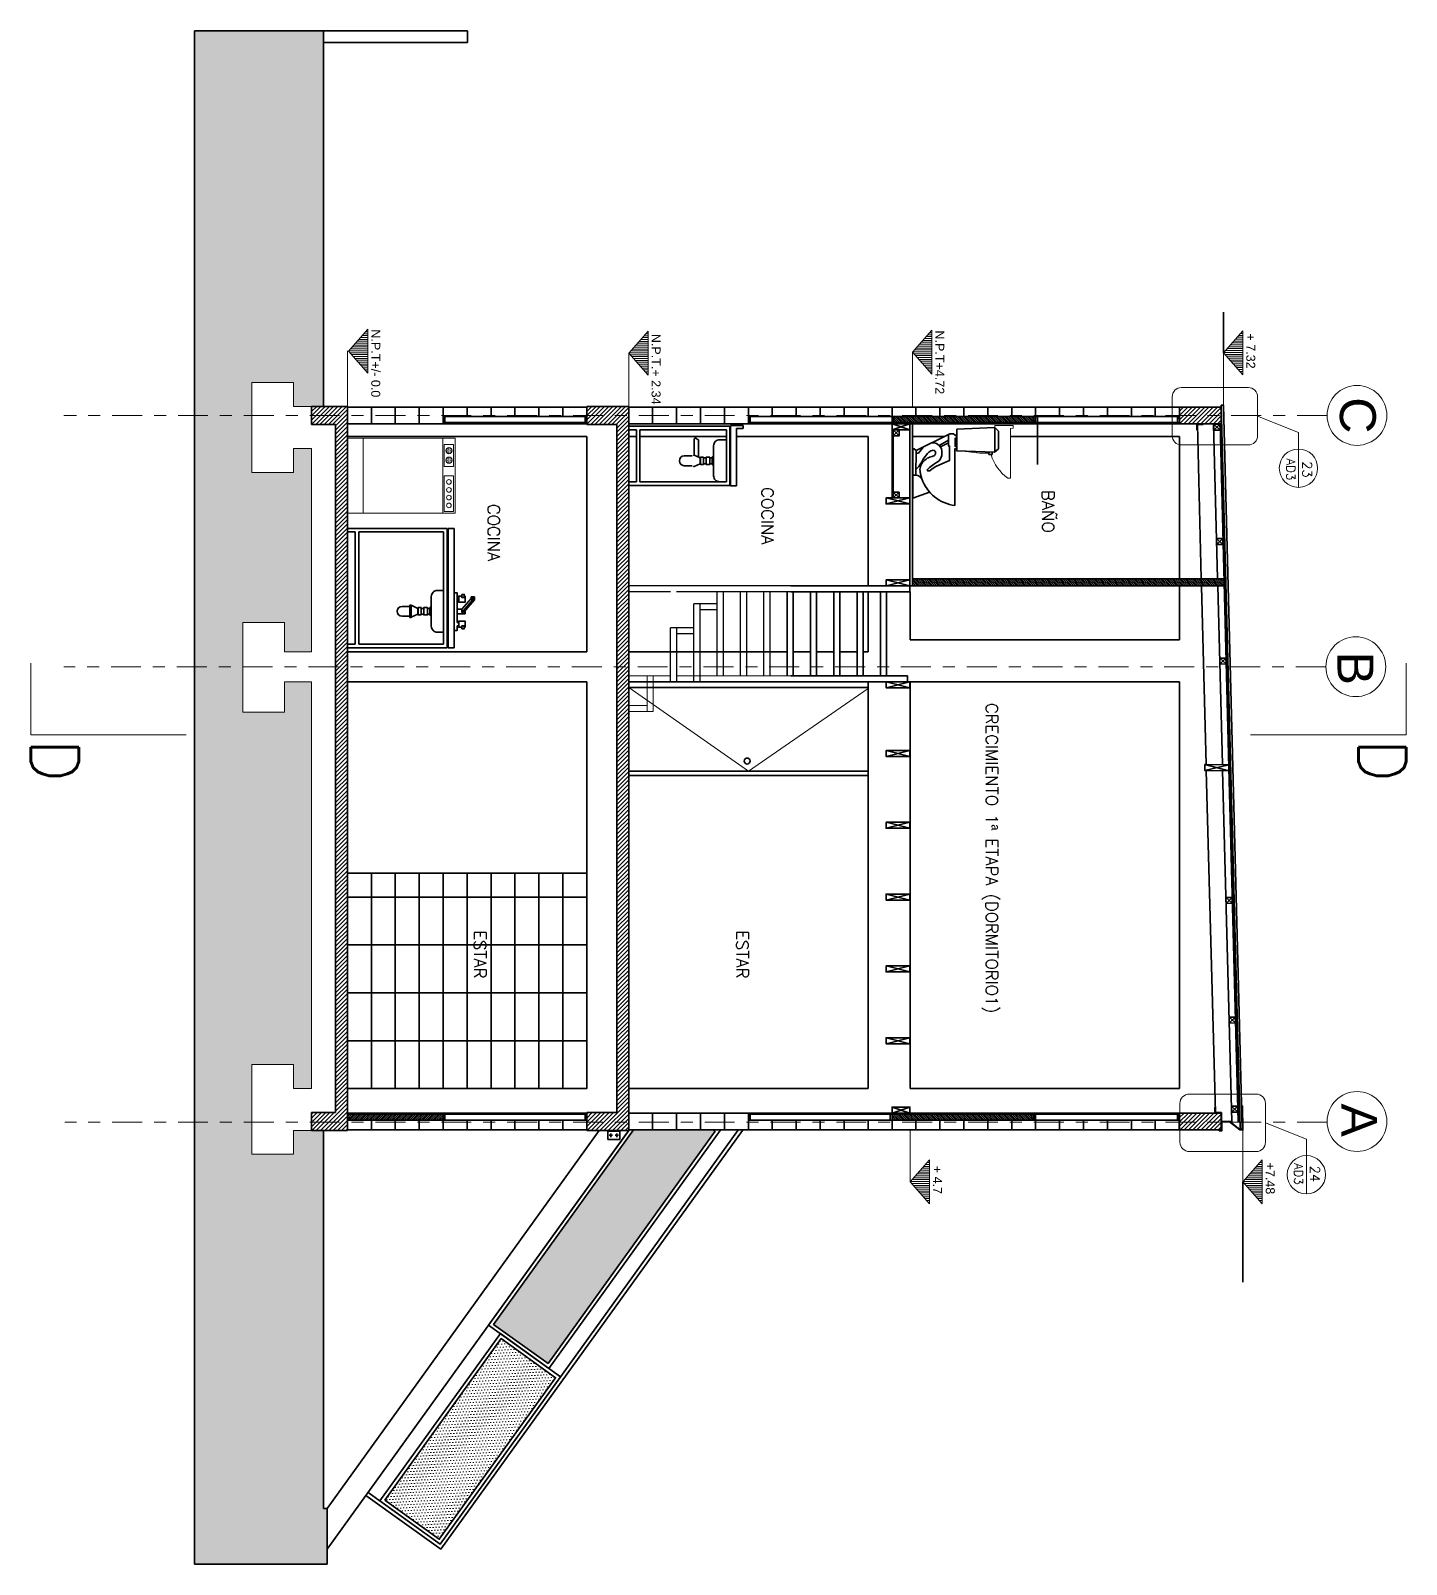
# Model space of a CAD drawing. Header units: metres. Extents: x -87 to 15, y -108 to -10.
# Drawn here: x -49.55 to -38.05, y -22.82 to -10 of the extents above; entities that cross this region are included whole.
import ezdxf
from ezdxf.enums import TextEntityAlignment as Align

# ---------------------------------------------------------------- set-up
doc = ezdxf.new("R2010")
doc.units = ezdxf.units.M
doc.header["$LTSCALE"] = 5
doc.header["$MEASUREMENT"] = 0
doc.linetypes.add('CENTER', pattern=[2, 1.25, -0.25, 0.25, -0.25])
for name, color, linetype, lineweight in [('A-ANNO-SYMB', 3, 'Continuous', 18), ('A-ANNO-TEXT', 3, 'Continuous', 18), ('A-ELEV-MBE1', 7, 'Continuous', 35), ('A-ELEV-MBE2', 4, 'Continuous', 25), ('A-SECT-MCUT', 7, 'Continuous', 35), ('A-SECT-PATT', 8, 'Continuous', 18)]:
    doc.layers.add(name, color=color, linetype=linetype, lineweight=lineweight)
doc.styles.add('E-ARIAL', font='arial.ttf')
doc.styles.add('E-ROMANS', font='romans.shx', dxfattribs={"width": 0.8})
pattern_1 = [(45, (-50.138073, -5.202707), (-0.01767767, 0.01767767), [])]

msp = doc.modelspace()

# ---------------------------------------------------------------- hatches: boundary and pattern name
at = {"layer": 'A-SECT-PATT'}
h = msp.add_hatch(dxfattribs=at)
h.set_pattern_fill('DOTS', color=256, style=0)
h.set_pattern_definition([(270, (-60.52144, -10.004997), (0.0625, -0.03125), [0, -0.0625])])
h.paths.add_polyline_path([(-47.069, -22.82), (-47.069, -22.353), (-47.099, -22.353), (-47.099, -19.195), (-47.199, -19.195), (-47.349, -19.195), (-47.349, -19.394), (-47.699, -19.394), (-47.699, -18.644), (-47.349, -18.644), (-47.349, -18.843), (-47.199, -18.843), (-47.199, -15.445), (-47.424, -15.445), (-47.424, -15.491), (-47.424, -15.7), (-47.774, -15.7), (-47.774, -14.95), (-47.424, -14.95), (-47.424, -15.149), (-47.424, -15.195), (-47.199, -15.195), (-47.199, -13.497), (-47.349, -13.497), (-47.349, -13.696), (-47.699, -13.696), (-47.699, -12.946), (-47.349, -12.946), (-47.349, -13.145), (-47.199, -13.145), (-47.099, -13.145), (-47.099, -10.005), (-48.178, -10.005), (-48.178, -22.82)])
h.paths.add_polyline_path([(-48.145, -19.015), (-48.145, -19.234), (-48.26, -19.234), (-48.26, -19.015)], flags=9)
h.paths.add_polyline_path([(-48.156, -15.249), (-48.156, -15.46), (-48.271, -15.46), (-48.271, -15.249)], flags=9)
h.paths.add_polyline_path([(-48.155, -13.133), (-48.155, -13.351), (-48.27, -13.351), (-48.27, -13.133)], flags=9)
h = msp.add_hatch(dxfattribs=at)
h.set_pattern_fill('ANSI31', color=256, scale=0.005, angle=135, style=0)
h.set_pattern_definition([(180, (-178.556012, -217.165877), (-4e-17, -0.015875), [])])
h.paths.add_polyline_path([(-46.729, -12.499), (-46.891, -12.683), (-46.729, -12.867)])
h = msp.add_hatch(dxfattribs=at)
h.set_pattern_fill('ANSI31', color=256, scale=0.005, angle=135, style=0)
h.set_pattern_definition([(180, (-176.21446, -217.182815), (-3e-17, -0.015875), [])])
h.paths.add_polyline_path([(-44.387, -12.515), (-44.549, -12.699), (-44.387, -12.883)])
h = msp.add_hatch(dxfattribs=at)
h.set_pattern_fill('ANSI31', color=256, scale=0.005, angle=135, style=0)
h.set_pattern_definition([(180, (-173.844156, -217.17448), (-4e-17, -0.015875), [])])
h.paths.add_polyline_path([(-42.017, -12.507), (-42.179, -12.691), (-42.017, -12.875)])
h = msp.add_hatch(dxfattribs=at)
h.set_pattern_fill('ANSI31', color=256, scale=0.005, angle=135, style=0)
h.set_pattern_definition([(180, (-171.245206, -217.179801), (-3e-17, -0.015875), [])])
h.paths.add_polyline_path([(-39.418, -12.512), (-39.58, -12.696), (-39.418, -12.88)])
h = msp.add_hatch(dxfattribs=at)
h.set_pattern_fill('ANSI31', color=256, scale=0.2, style=0)
h.set_pattern_definition(pattern_1)
h.paths.add_polyline_path([(-46.899, -13.145), (-47.199, -13.145), (-47.199, -13.295), (-46.999, -13.295), (-46.999, -19.045), (-47.199, -19.045), (-47.199, -19.195), (-46.899, -19.195)])
h = msp.add_hatch(dxfattribs=at)
h.set_pattern_fill('ANSI31', color=256, scale=0.2, style=0)
h.set_pattern_definition(pattern_1)
h.paths.add_polyline_path([(-44.549, -13.145), (-44.899, -13.145), (-44.899, -13.295), (-44.649, -13.295), (-44.649, -19.045), (-44.899, -19.045), (-44.899, -19.195), (-44.549, -19.195)])
h = msp.add_hatch(dxfattribs=at)
h.set_pattern_fill('ANSI31', color=256, scale=0.2, style=0)
h.set_pattern_definition(pattern_1)
h.paths.add_polyline_path([(-39.598, -13.15), (-39.948, -13.15), (-39.948, -13.255), (-39.948, -13.28), (-39.948, -13.28), (-39.948, -13.29), (-39.598, -13.29)])
h = msp.add_hatch(dxfattribs=at)
h.set_pattern_fill('ANSI31', color=256, scale=0.0035, style=0)
h.set_pattern_definition([(315, (-68.340284, 10.93473), (0.007857724, 0.007857724), [])])
h.paths.add_polyline_path([(-41.15, -13.28), (-41.149, -13.23), (-42.334, -13.23), (-42.334, -13.28)])
h = msp.add_hatch(dxfattribs=at)
h.set_pattern_fill('ANSI31', color=256, scale=0.09, style=0)
h.set_pattern_definition([(315, (-0.001412, 67.955906), (0.0079549513, 0.0079549513), [])])
h.paths.add_polyline_path([(-42.179, -14.585), (-42.179, -14.645), (-39.573, -14.645), (-39.575, -14.585)])
h = msp.add_hatch(dxfattribs=at)
h.set_pattern_fill('ANSI31', color=256, scale=0.0035, style=0)
h.set_pattern_definition([(45, (-58.26387, -16.852167), (-0.007857724, 0.007857724), [])])
h.paths.add_polyline_path([(-46.099, -19.11), (-46.099, -19.06), (-46.899, -19.06), (-46.899, -19.11)])
h = msp.add_hatch(dxfattribs=at)
h.set_pattern_fill('ANSI31', color=256, scale=0.0035, style=0)
h.set_pattern_definition([(315, (-68.354193, 5.104234), (0.007857724, 0.007857724), [])])
h.paths.add_polyline_path([(-41.164, -19.11), (-41.163, -19.06), (-42.348, -19.06), (-42.348, -19.11)])
h = msp.add_hatch(dxfattribs=at)
h.set_pattern_fill('ANSI31', color=256, scale=0.2, style=0)
h.set_pattern_definition(pattern_1)
h.paths.add_polyline_path([(-39.599, -19.05), (-39.943, -19.05), (-39.943, -19.19), (-39.599, -19.19)])
h.paths.add_polyline_path([(-39.943, -19.05), (-39.949, -19.05), (-39.949, -19.19), (-39.943, -19.19)])
h = msp.add_hatch(dxfattribs=at)
h.set_pattern_fill('DOTS', color=256, scale=0.4, angle=272.9169, style=0)
h.set_pattern_definition([(272.91694, (-50.138073, -5.202707), (0.025603712, -0.011211598), [0, -0.025])])
h.paths.add_polyline_path([(-43.827, -19.202), (-43.843, -19.19), (-43.949, -19.19), (-44.149, -19.19), (-44.349, -19.19), (-44.509, -19.19), (-45.678, -20.815), (-45.223, -21.142)])
h = msp.add_hatch(dxfattribs=at)
h.set_pattern_fill('ANSI31', color=256, scale=0.005, angle=135, style=0)
h.set_pattern_definition([(180, (-173.863121, -224.107682), (-3e-17, -0.015875), [])])
h.paths.add_polyline_path([(-42.036, -19.44), (-42.198, -19.624), (-42.036, -19.808)])
h = msp.add_hatch(dxfattribs=at)
h.set_pattern_fill('ANSI31', color=256, scale=0.005, angle=135, style=0)
h.set_pattern_definition([(180, (-171.082093, -224.107682), (-3e-17, -0.015875), [])])
h.paths.add_polyline_path([(-39.255, -19.44), (-39.417, -19.624), (-39.255, -19.808)])
h = msp.add_hatch(dxfattribs=at)
h.set_pattern_fill('DOTS', color=256, scale=0.4, angle=272.9169, style=0)
h.set_pattern_definition([(182.916943, (-0.001412, 67.955906), (-0.011211598, -0.025603712), [0, -0.025])])
h.paths.add_polyline_path([(-45.16, -21.261), (-45.615, -20.934), (-46.586, -22.284), (-46.132, -22.611)])

# ---------------------------------------------------------------- linework, layer by layer
at = {"layer": 'A-ANNO-SYMB', "ltscale": 0.003}
for p, q in [((-47.349, -12.946), (-47.699, -12.946)), ((-47.699, -13.696), (-47.699, -12.946)), ((-47.349, -13.145), (-47.349, -12.946)), ((-47.199, -13.145), (-47.349, -13.145)), ((-46.768, -14.037), (-46.768, -13.411)), ((-46.103, -13.411), (-46.103, -14.037)), ((-47.349, -13.696), (-47.349, -13.497)), ((-47.199, -13.497), (-47.349, -13.497)), ((-47.199, -13.497), (-47.199, -15.195)), ((-46.057, -13.515), (-46.077, -13.515)), ((-46.069, -13.497), (-46.064, -13.502)), ((-46.064, -13.528), (-46.069, -13.534)), ((-46.069, -13.575), (-46.064, -13.581)), ((-46.051, -13.489), (-46.051, -13.509)), ((-46.051, -13.542), (-46.051, -13.522)), ((-46.051, -13.568), (-46.051, -13.587)), ((-46.044, -13.515), (-46.025, -13.515)), ((-46.038, -13.502), (-46.033, -13.497)), ((-46.033, -13.533), (-46.038, -13.528)), ((-46.038, -13.581), (-46.033, -13.576)), ((-47.349, -13.696), (-47.699, -13.696)), ((-46.057, -13.594), (-46.077, -13.594)), ((-46.064, -13.607), (-46.069, -13.612)), ((-46.051, -13.62), (-46.051, -13.6)), ((-46.044, -13.594), (-46.025, -13.594)), ((-46.033, -13.612), (-46.038, -13.607)), ((-46.008, -14.037), (-46.058, -14.037)), ((-47.424, -14.95), (-47.774, -14.95)), ((-47.774, -15.7), (-47.774, -14.95)), ((-47.424, -15.149), (-47.424, -14.95)), ((-47.424, -15.195), (-47.424, -15.149)), ((-47.199, -15.195), (-47.424, -15.195)), ((-47.199, -15.445), (-47.424, -15.445)), ((-47.424, -15.491), (-47.424, -15.445)), ((-47.424, -15.7), (-47.424, -15.491)), ((-47.199, -15.445), (-47.199, -18.843)), ((-44.199, -15.395), (-44.549, -15.395)), ((-44.394, -15.695), (-44.394, -15.395)), ((-44.344, -15.395), (-44.344, -15.695)), ((-43.194, -15.395), (-44.149, -15.395)), ((-44.004, -15.395), (-44.149, -15.395)), ((-47.424, -15.7), (-47.774, -15.7)), ((-44.394, -15.645), (-44.549, -15.645)), ((-44.344, -15.695), (-44.549, -15.695)), ((-47.349, -18.644), (-47.699, -18.644)), ((-47.699, -18.644), (-47.699, -19.394)), ((-47.349, -18.644), (-47.349, -18.843)), ((-47.199, -18.843), (-47.349, -18.843)), ((-47.199, -19.195), (-47.349, -19.195)), ((-47.349, -19.195), (-47.349, -19.394)), ((-47.349, -19.394), (-47.699, -19.394))]:
    msp.add_line(p, q, dxfattribs=at)
at = {"layer": 'A-ANNO-SYMB'}
for p, q in [((-41.337, -13.304), (-41.491, -13.305)), ((-41.491, -13.305), (-41.491, -13.321)), ((-41.359, -13.33), (-41.336, -13.327)), ((-41.336, -13.327), (-41.337, -13.304)), ((-39.294, -13.227), (-38.953, -13.364)), ((-41.359, -13.744), (-41.359, -13.33)), ((-38.953, -13.364), (-38.953, -13.501)), ((-41.824, -13.519), (-41.782, -13.517)), ((-41.782, -13.517), (-41.614, -13.536)), ((-41.614, -13.536), (-41.539, -13.536)), ((-38.953, -13.821), (-38.953, -13.501)), ((-41.382, -13.744), (-41.359, -13.744)), ((-39.229, -19.131), (-38.887, -19.268)), ((-38.887, -19.268), (-38.887, -19.405)), ((-38.887, -19.725), (-38.887, -19.405))]:
    msp.add_line(p, q, dxfattribs=at)
at = {"layer": 'A-ANNO-SYMB', "ltscale": 0.2}
for p, q in [((-49.545, -15.889), (-49.545, -15.289)), ((-38.054, -15.889), (-38.054, -15.289)), ((-49.545, -15.889), (-48.245, -15.889)), ((-38.054, -15.889), (-39.354, -15.889))]:
    msp.add_line(p, q, dxfattribs=at)
at = {"layer": 'A-ANNO-SYMB'}
for points in [[(-46.891, -12.682), (-46.729, -12.498), (-46.729, -12.866)], [(-44.549, -12.699), (-44.387, -12.515), (-44.387, -12.883)], [(-42.179, -12.691), (-42.017, -12.507), (-42.017, -12.875)], [(-39.58, -12.696), (-39.418, -12.512), (-39.418, -12.88)], [(-42.198, -19.624), (-42.036, -19.44), (-42.036, -19.808)], [(-39.417, -19.624), (-39.255, -19.44), (-39.255, -19.808)]]:
    msp.add_lwpolyline(points, close=True, dxfattribs=at)
for points in [[(-46.899, -13.15), (-46.899, -13.15), (-46.899, -12.68), (-46.899, -12.68)], [(-44.549, -13.15), (-44.549, -13.15), (-44.549, -12.699), (-44.549, -12.699)], [(-42.179, -13.15), (-42.179, -13.15), (-42.179, -12.691), (-42.179, -12.794)], [(-39.58, -12.696), (-39.58, -12.696), (-39.58, -12.855), (-39.58, -13.176)], [(-42.198, -19.19), (-42.198, -19.19), (-42.198, -19.464), (-42.198, -19.624)], [(-39.417, -19.19), (-39.417, -19.19), (-39.417, -19.464), (-39.417, -19.622)]]:
    msp.add_lwpolyline(points, dxfattribs=at)
at = {"layer": 'A-ANNO-SYMB', "ltscale": 0.003}
for points in [[(-39.294, -13.065), (-39.294, -13.39, -0.414214), (-39.371, -13.467), (-39.931, -13.467, -0.414214), (-40.008, -13.39), (-40.008, -13.065, -0.414214), (-39.931, -12.987), (-39.371, -12.987, -0.414214)], [(-39.229, -18.969), (-39.229, -19.294, -0.414214), (-39.306, -19.371), (-39.866, -19.371, -0.414214), (-39.943, -19.294), (-39.943, -18.969, -0.414214), (-39.866, -18.891), (-39.306, -18.891, -0.414214)]]:
    msp.add_lwpolyline(points, format="xyb", close=True, dxfattribs=at)
at = {"layer": 'A-ANNO-SYMB', "linetype": 'CENTER', "ltscale": 0.04}
for points in [[(-38.714, -13.22), (-49.269, -13.22)], [(-38.724, -15.32), (-49.269, -15.32)], [(-38.714, -19.125), (-49.259, -19.125)]]:
    msp.add_lwpolyline(points, dxfattribs=at)
at = {"layer": 'A-ANNO-SYMB', "ltscale": 0.003}
for points in [[(-46.899, -14.037), (-45.999, -14.037), (-45.999, -13.411), (-46.899, -13.411)], [(-46.09, -13.646), (-46.012, -13.646), (-46.012, -13.463), (-46.09, -13.463)], [(-46.09, -14.024), (-46.012, -14.024), (-46.012, -13.724), (-46.09, -13.724)]]:
    msp.add_lwpolyline(points, close=True, dxfattribs=at)
msp.add_lwpolyline([(-42.549, -15.503), (-43.549, -16.193), (-44.549, -15.493)], dxfattribs=at)
at = {"layer": 'A-ANNO-SYMB'}
for centre, radius in [((-38.464, -13.22), 0.25), ((-38.953, -13.661), 0.16), ((-38.474, -15.32), 0.25), ((-38.464, -19.12), 0.25), ((-38.887, -19.565), 0.16)]:
    msp.add_circle(centre, radius, dxfattribs=at)
at = {"layer": 'A-ANNO-SYMB', "ltscale": 0.003}
for centre, radius in [((-46.051, -13.515), 0.0261), ((-46.051, -13.594), 0.0261), ((-46.051, -13.776), 0.0196), ((-46.051, -13.842), 0.0196), ((-46.051, -13.907), 0.0196), ((-46.051, -13.972), 0.0196)]:
    msp.add_circle(centre, radius, dxfattribs=at)
at = {"layer": 'A-ANNO-SYMB'}
msp.add_arc((-41.163, -13.441), 0.374, 196.5051, 234.144, dxfattribs=at)
at = {"layer": 'A-ELEV-MBE1'}
for p, q in [((-48.178, -22.82), (-48.178, -10.005)), ((-47.099, -10.005), (-48.178, -10.005)), ((-45.897, -10.005), (-47.099, -10.005)), ((-47.099, -13.145), (-47.099, -10.005)), ((-47.099, -10.105), (-45.897, -10.105)), ((-45.897, -10.005), (-46.999, -10.005)), ((-46.999, -10.105), (-45.897, -10.105)), ((-45.897, -10.105), (-45.897, -10.005)), ((-45.897, -10.105), (-45.897, -10.005)), ((-39.58, -12.696), (-39.58, -12.358)), ((-46.099, -13.15), (-44.897, -13.15)), ((-46.099, -13.29), (-46.099, -13.15)), ((-45.899, -13.15), (-45.899, -13.23)), ((-45.899, -13.23), (-45.899, -13.15)), ((-45.699, -13.15), (-45.699, -13.23)), ((-45.699, -13.23), (-45.699, -13.15)), ((-45.499, -13.15), (-45.499, -13.23)), ((-45.499, -13.23), (-45.499, -13.15)), ((-45.299, -13.15), (-45.299, -13.23)), ((-45.299, -13.23), (-45.299, -13.15)), ((-45.099, -13.15), (-45.099, -13.23)), ((-44.999, -13.15), (-45.099, -13.15)), ((-43.549, -13.15), (-43.549, -13.2)), ((-43.549, -13.29), (-43.549, -13.15)), ((-43.549, -13.15), (-40.549, -13.15)), ((-43.549, -13.29), (-43.549, -13.15)), ((-43.349, -13.23), (-43.349, -13.15)), ((-43.349, -13.15), (-43.349, -13.23)), ((-43.149, -13.15), (-43.149, -13.23)), ((-42.949, -13.23), (-42.949, -13.15)), ((-42.749, -13.195), (-42.749, -13.15)), ((-42.749, -13.15), (-42.749, -13.23)), ((-42.549, -13.15), (-42.549, -13.195)), ((-42.549, -13.23), (-42.549, -13.15)), ((-42.349, -13.15), (-42.349, -13.23)), ((-42.149, -13.23), (-42.149, -13.15)), ((-41.949, -13.23), (-41.949, -13.15)), ((-41.949, -13.15), (-41.949, -13.23)), ((-41.749, -13.23), (-41.749, -13.15)), ((-41.549, -13.23), (-41.549, -13.15)), ((-41.349, -13.15), (-41.349, -13.23)), ((-41.149, -13.15), (-41.149, -13.23)), ((-40.949, -13.15), (-40.949, -13.23)), ((-40.949, -13.23), (-40.949, -13.15)), ((-40.749, -13.15), (-40.749, -13.23)), ((-40.749, -13.23), (-40.749, -13.15)), ((-40.549, -13.15), (-40.549, -13.19)), ((-40.549, -13.195), (-40.549, -13.15)), ((-40.549, -13.23), (-40.549, -13.15)), ((-40.549, -13.15), (-40.349, -13.15)), ((-40.349, -13.15), (-40.349, -13.23)), ((-40.349, -13.195), (-40.349, -13.15)), ((-40.349, -13.15), (-40.149, -13.15)), ((-40.149, -13.15), (-39.948, -13.15)), ((-40.149, -13.15), (-40.149, -13.23)), ((-39.598, -13.133), (-39.441, -19.184)), ((-39.58, -13.133), (-39.598, -13.133)), ((-39.58, -13.133), (-39.423, -19.183)), ((-46.099, -13.23), (-46.099, -13.28)), ((-46.099, -13.23), (-44.899, -13.23)), ((-46.099, -13.28), (-44.899, -13.28)), ((-45.899, -13.29), (-46.099, -13.29)), ((-46.084, -13.23), (-46.084, -13.28)), ((-45.899, -13.28), (-45.899, -13.29)), ((-45.899, -13.29), (-44.899, -13.29)), ((-44.914, -13.23), (-44.914, -13.28)), ((-44.899, -13.23), (-44.899, -13.28)), ((-43.703, -13.311), (-44.549, -13.311)), ((-43.703, -13.806), (-43.703, -13.311)), ((-43.699, -13.809), (-43.699, -13.304)), ((-43.593, -13.304), (-43.699, -13.304)), ((-43.593, -13.304), (-43.593, -13.329)), ((-43.549, -13.23), (-41.149, -13.23)), ((-43.549, -13.23), (-43.549, -13.28)), ((-43.549, -13.28), (-39.949, -13.28)), ((-43.149, -13.29), (-43.549, -13.29)), ((-43.534, -13.23), (-43.534, -13.28)), ((-43.349, -13.28), (-43.349, -13.29)), ((-43.149, -13.28), (-43.149, -13.29)), ((-42.949, -13.29), (-43.149, -13.29)), ((-42.949, -13.28), (-42.949, -13.29)), ((-42.749, -13.29), (-42.949, -13.29)), ((-42.749, -13.28), (-42.749, -13.29)), ((-42.549, -13.29), (-42.749, -13.29)), ((-42.549, -13.28), (-42.549, -13.29)), ((-41.149, -13.29), (-42.549, -13.29)), ((-42.349, -13.23), (-42.349, -13.28)), ((-42.349, -13.28), (-42.349, -13.29)), ((-42.334, -13.23), (-42.334, -13.28)), ((-42.199, -14.695), (-42.199, -13.29)), ((-42.179, -13.29), (-42.199, -13.29)), ((-42.179, -14.645), (-42.179, -13.29)), ((-42.149, -13.28), (-42.149, -13.29)), ((-41.949, -13.28), (-41.949, -13.29)), ((-41.749, -13.28), (-41.749, -13.29)), ((-41.549, -13.28), (-41.549, -13.29)), ((-41.49, -13.321), (-41.49, -13.525)), ((-41.349, -13.28), (-41.349, -13.29)), ((-41.149, -13.23), (-39.949, -13.23)), ((-41.149, -13.23), (-41.149, -13.28)), ((-41.149, -13.28), (-41.149, -13.29)), ((-40.949, -13.29), (-41.149, -13.29)), ((-41.134, -13.23), (-41.134, -13.28)), ((-41.134, -13.28), (-41.134, -13.629)), ((-40.949, -13.29), (-40.949, -13.28)), ((-40.949, -13.28), (-40.949, -13.29)), ((-40.749, -13.29), (-40.949, -13.29)), ((-40.749, -13.29), (-40.749, -13.28)), ((-40.149, -13.29), (-40.749, -13.29)), ((-40.349, -13.28), (-40.349, -13.29)), ((-40.149, -13.29), (-39.948, -13.29)), ((-39.964, -13.23), (-39.963, -13.28)), ((-39.949, -13.23), (-39.948, -13.28)), ((-39.798, -13.296), (-39.765, -14.582)), ((-39.749, -13.296), (-39.798, -13.296)), ((-39.752, -13.291), (-39.752, -13.294)), ((-39.598, -13.291), (-39.749, -13.292)), ((-39.749, -13.292), (-39.749, -13.296)), ((-39.662, -13.294), (-39.629, -14.583)), ((-39.598, -13.291), (-39.598, -13.29)), ((-44.899, -13.395), (-46.899, -13.395)), ((-44.485, -13.341), (-44.549, -13.341)), ((-44.549, -13.395), (-44.485, -13.395)), ((-44.485, -13.776), (-44.485, -13.341)), ((-44.455, -13.776), (-44.455, -13.341)), ((-43.733, -13.341), (-44.455, -13.341)), ((-44.455, -13.395), (-43.733, -13.395)), ((-44.002, -13.552), (-44.002, -13.416)), ((-43.967, -13.567), (-43.967, -13.424)), ((-43.733, -13.776), (-43.733, -13.341)), ((-43.703, -13.395), (-43.699, -13.395)), ((-43.649, -13.329), (-43.593, -13.329)), ((-43.593, -13.329), (-43.649, -13.329)), ((-43.649, -13.809), (-43.649, -13.329)), ((-43.649, -13.395), (-42.548, -13.395)), ((-42.548, -14.645), (-42.548, -13.395)), ((-42.349, -13.34), (-42.349, -13.91)), ((-42.339, -13.34), (-42.339, -13.91)), ((-42.179, -13.395), (-41.909, -13.395)), ((-41.913, -13.397), (-42.179, -13.397)), ((-41.807, -13.395), (-41.807, -13.395)), ((-41.359, -13.395), (-39.948, -13.395)), ((-39.948, -14.585), (-39.948, -13.395)), ((-39.799, -13.341), (-39.802, -13.341)), ((-44.02, -13.558), (-44.085, -13.558)), ((-43.952, -13.624), (-43.952, -13.574)), ((-43.952, -13.574), (-43.95, -13.574)), ((-43.925, -13.574), (-43.902, -13.574)), ((-43.872, -13.574), (-43.852, -13.574)), ((-41.539, -13.547), (-41.538, -13.525)), ((-41.511, -13.547), (-41.539, -13.547)), ((-41.511, -13.526), (-41.511, -13.547)), ((-44.02, -13.64), (-44.085, -13.64)), ((-43.952, -13.624), (-43.95, -13.624)), ((-43.925, -13.624), (-43.902, -13.624)), ((-43.872, -13.624), (-43.852, -13.624)), ((-44.485, -13.776), (-44.549, -13.776)), ((-43.703, -13.806), (-44.549, -13.806)), ((-43.733, -13.776), (-44.455, -13.776)), ((-43.649, -13.809), (-43.699, -13.809)), ((-46.834, -14.164), (-46.899, -14.164)), ((-46.834, -14.194), (-46.899, -14.194)), ((-46.834, -14.164), (-46.066, -14.164)), ((-46.834, -14.663), (-46.834, -14.194)), ((-46.834, -14.194), (-46.834, -15.132)), ((-46.804, -14.194), (-46.096, -14.194)), ((-46.804, -14.194), (-46.804, -15.132)), ((-46.804, -14.663), (-46.804, -14.194)), ((-46.096, -14.194), (-46.096, -14.663)), ((-46.066, -14.164), (-46.066, -14.663)), ((-46.058, -14.164), (-46.058, -15.162)), ((-46.058, -14.164), (-46.008, -14.164)), ((-46.008, -14.164), (-46.008, -15.162)), ((-42.179, -14.585), (-39.575, -14.585)), ((-46.834, -14.663), (-46.834, -15.132)), ((-46.096, -15.132), (-46.096, -14.663)), ((-46.066, -15.162), (-46.066, -14.663)), ((-45.851, -14.736), (-45.864, -14.736)), ((-45.864, -14.736), (-45.864, -14.762)), ((-45.838, -14.736), (-45.851, -14.736)), ((-45.851, -14.736), (-45.851, -14.762)), ((-45.838, -14.762), (-45.838, -14.736)), ((-43.224, -15.395), (-43.224, -14.695)), ((-42.219, -14.645), (-43.194, -14.645)), ((-42.199, -14.695), (-43.194, -14.695)), ((-43.174, -14.695), (-43.174, -15.395)), ((-43.029, -15.395), (-43.029, -14.695)), ((-42.979, -14.695), (-42.979, -15.395)), ((-42.834, -15.395), (-42.834, -14.695)), ((-42.784, -14.695), (-42.784, -15.395)), ((-42.639, -15.395), (-42.639, -14.695)), ((-42.589, -14.695), (-42.589, -15.395)), ((-42.548, -15.195), (-42.548, -14.695)), ((-42.444, -15.395), (-42.444, -14.695)), ((-42.394, -14.695), (-42.394, -15.395)), ((-42.199, -14.695), (-42.199, -14.645)), ((-42.199, -14.645), (-42.179, -14.645)), ((-42.198, -15.095), (-42.198, -14.695)), ((-42.179, -14.645), (-39.573, -14.645)), ((-39.948, -15.095), (-39.948, -14.645)), ((-39.763, -14.646), (-39.725, -16.137)), ((-39.626, -14.643), (-39.587, -16.138)), ((-46.378, -14.816), (-46.443, -14.816)), ((-46.31, -14.832), (-46.31, -14.882)), ((-46.31, -14.832), (-46.308, -14.832)), ((-46.284, -14.832), (-46.261, -14.832)), ((-46.23, -14.832), (-46.211, -14.832)), ((-45.982, -14.742), (-45.969, -14.742)), ((-45.969, -14.768), (-45.982, -14.768)), ((-45.942, -14.84), (-45.982, -14.84)), ((-45.864, -14.75), (-45.942, -14.84)), ((-45.851, -14.762), (-45.942, -14.866)), ((-45.942, -14.84), (-45.942, -14.866)), ((-45.929, -14.866), (-45.838, -14.762)), ((-45.916, -14.879), (-45.916, -14.851)), ((-45.864, -14.762), (-45.851, -14.762)), ((-45.851, -14.762), (-45.838, -14.762)), ((-46.378, -14.898), (-46.443, -14.898)), ((-46.31, -14.882), (-46.308, -14.882)), ((-46.284, -14.882), (-46.261, -14.882)), ((-46.23, -14.882), (-46.211, -14.882)), ((-45.982, -14.879), (-45.916, -14.879)), ((-45.969, -14.951), (-45.982, -14.951)), ((-45.982, -14.977), (-45.969, -14.977)), ((-45.942, -14.866), (-45.929, -14.866)), ((-46.834, -15.132), (-46.899, -15.132)), ((-46.834, -15.162), (-46.899, -15.162)), ((-46.834, -15.162), (-46.066, -15.162)), ((-46.804, -15.132), (-46.096, -15.132)), ((-46.058, -15.162), (-46.008, -15.162)), ((-42.219, -15.445), (-44.549, -15.445)), ((-42.549, -15.493), (-44.549, -15.493)), ((-44.449, -15.493), (-42.548, -15.493)), ((-42.219, -15.395), (-43.194, -15.395)), ((-42.549, -16.193), (-42.549, -15.493)), ((-42.548, -18.845), (-42.548, -15.445)), ((-42.219, -15.445), (-42.219, -15.395)), ((-42.198, -18.845), (-42.198, -15.445)), ((-42.198, -15.445), (-42.198, -16.045)), ((-39.948, -18.845), (-39.948, -15.445)), ((-44.549, -16.193), (-42.549, -16.193)), ((-44.549, -16.228), (-42.548, -16.228)), ((-44.449, -16.193), (-42.548, -16.193)), ((-39.723, -16.187), (-39.647, -19.045)), ((-39.587, -16.188), (-39.511, -19.119)), ((-46.899, -18.845), (-44.899, -18.845)), ((-44.549, -18.845), (-42.548, -18.845)), ((-46.899, -19.19), (-46.899, -19.05)), ((-46.899, -19.05), (-46.699, -19.05)), ((-46.899, -19.06), (-44.899, -19.06)), ((-46.699, -19.05), (-46.699, -19.06)), ((-46.099, -19.05), (-45.899, -19.05)), ((-46.099, -19.11), (-46.099, -19.06)), ((-46.084, -19.11), (-46.084, -19.06)), ((-45.899, -19.05), (-44.899, -19.05)), ((-45.099, -19.06), (-45.099, -19.05)), ((-45.099, -19.05), (-44.899, -19.05)), ((-44.914, -19.11), (-44.914, -19.06)), ((-44.899, -19.045), (-44.899, -19.195)), ((-44.899, -19.05), (-44.899, -19.19)), ((-44.899, -19.11), (-44.899, -19.06)), ((-43.149, -19.05), (-43.549, -19.05)), ((-43.549, -19.05), (-43.549, -19.19)), ((-43.549, -19.06), (-39.949, -19.06)), ((-43.549, -19.11), (-43.549, -19.06)), ((-43.534, -19.11), (-43.534, -19.06)), ((-43.349, -19.06), (-43.349, -19.05)), ((-42.949, -19.05), (-43.149, -19.05)), ((-43.149, -19.06), (-43.149, -19.05)), ((-42.749, -19.05), (-42.949, -19.05)), ((-42.949, -19.06), (-42.949, -19.05)), ((-42.549, -19.05), (-42.749, -19.05)), ((-42.749, -19.06), (-42.749, -19.05)), ((-39.949, -19.05), (-42.549, -19.05)), ((-42.549, -19.06), (-42.549, -19.05)), ((-42.364, -19.11), (-42.364, -19.06)), ((-42.149, -19.05), (-42.349, -19.05)), ((-42.349, -19.06), (-42.349, -19.05)), ((-42.349, -19.11), (-42.349, -19.06)), ((-42.344, -19.055), (-42.344, -19.055)), ((-41.949, -19.05), (-42.149, -19.05)), ((-42.149, -19.06), (-42.149, -19.05)), ((-41.949, -19.06), (-41.949, -19.05)), ((-41.749, -19.06), (-41.749, -19.05)), ((-41.549, -19.06), (-41.549, -19.05)), ((-41.349, -19.06), (-41.349, -19.05)), ((-41.164, -19.11), (-41.164, -19.06)), ((-41.149, -19.06), (-41.149, -19.05)), ((-41.149, -19.11), (-41.149, -19.06)), ((-40.949, -19.06), (-40.949, -19.05)), ((-40.749, -19.06), (-40.749, -19.05)), ((-40.549, -19.06), (-40.549, -19.05)), ((-40.349, -19.06), (-40.349, -19.05)), ((-40.149, -19.06), (-40.149, -19.05)), ((-39.964, -19.11), (-39.964, -19.06)), ((-39.949, -19.19), (-39.949, -19.05)), ((-39.65, -19), (-39.653, -19)), ((-39.597, -19.045), (-39.647, -19.045)), ((-39.603, -19.05), (-39.603, -19.047)), ((-39.597, -19.118), (-39.597, -19.045)), ((-39.422, -18.989), (-39.425, -18.989)), ((-47.099, -22.353), (-47.099, -19.195)), ((-44.796, -19.195), (-47.069, -22.353)), ((-44.549, -19.195), (-47.069, -22.695)), ((-46.899, -19.11), (-44.899, -19.11)), ((-46.699, -19.19), (-46.899, -19.19)), ((-46.699, -19.19), (-46.699, -19.11)), ((-46.699, -19.11), (-46.699, -19.19)), ((-46.499, -19.19), (-46.699, -19.19)), ((-46.499, -19.19), (-46.499, -19.11)), ((-46.499, -19.11), (-46.499, -19.19)), ((-46.299, -19.19), (-46.499, -19.19)), ((-46.299, -19.19), (-46.299, -19.11)), ((-46.299, -19.11), (-46.299, -19.19)), ((-46.099, -19.19), (-46.299, -19.19)), ((-43.636, -19.195), (-46.125, -22.653)), ((-43.599, -19.195), (-46.118, -22.695)), ((-46.099, -19.11), (-46.099, -19.19)), ((-45.899, -19.19), (-46.099, -19.19)), ((-45.899, -19.11), (-45.899, -19.19)), ((-45.899, -19.19), (-45.699, -19.19)), ((-45.699, -19.19), (-45.899, -19.19)), ((-45.699, -19.19), (-45.699, -19.11)), ((-45.699, -19.11), (-45.699, -19.19)), ((-45.699, -19.19), (-45.499, -19.19)), ((-45.499, -19.11), (-45.499, -19.19)), ((-45.499, -19.19), (-45.499, -19.11)), ((-45.299, -19.19), (-45.499, -19.19)), ((-45.499, -19.19), (-45.299, -19.19)), ((-45.299, -19.11), (-45.299, -19.19)), ((-45.299, -19.19), (-45.299, -19.11)), ((-45.099, -19.19), (-45.299, -19.19)), ((-45.299, -19.19), (-45.099, -19.19)), ((-45.099, -19.19), (-45.099, -19.11)), ((-45.099, -19.19), (-45.099, -19.11)), ((-44.899, -19.19), (-45.099, -19.19)), ((-44.796, -19.195), (-44.549, -19.195)), ((-44.723, -19.27), (-44.723, -19.195)), ((-44.623, -19.2), (-44.723, -19.2)), ((-44.698, -19.25), (-44.698, -19.22)), ((-44.648, -19.25), (-44.648, -19.22)), ((-44.623, -19.27), (-44.623, -19.195)), ((-43.636, -19.195), (-43.636, -19.19)), ((-43.599, -19.195), (-43.599, -19.19)), ((-43.549, -19.11), (-39.949, -19.11)), ((-43.549, -19.19), (-39.949, -19.19)), ((-43.349, -19.19), (-43.349, -19.11)), ((-43.349, -19.15), (-43.349, -19.19)), ((-43.149, -19.19), (-43.149, -19.11)), ((-42.949, -19.11), (-42.949, -19.19)), ((-42.749, -19.19), (-42.749, -19.11)), ((-42.749, -19.11), (-42.749, -19.19)), ((-42.549, -19.11), (-42.549, -19.19)), ((-42.549, -19.19), (-42.549, -19.11)), ((-42.349, -19.19), (-42.349, -19.11)), ((-42.349, -19.11), (-42.349, -19.19)), ((-42.149, -19.11), (-42.149, -19.19)), ((-42.149, -19.19), (-42.149, -19.11)), ((-41.949, -19.19), (-41.949, -19.11)), ((-41.949, -19.11), (-41.949, -19.19)), ((-41.749, -19.11), (-41.749, -19.19)), ((-41.749, -19.19), (-41.749, -19.11)), ((-41.549, -19.11), (-41.549, -19.19)), ((-41.549, -19.19), (-41.549, -19.11)), ((-41.349, -19.19), (-41.349, -19.11)), ((-41.149, -19.11), (-41.149, -19.19)), ((-40.949, -19.19), (-40.949, -19.11)), ((-40.949, -19.15), (-40.949, -19.19)), ((-40.749, -19.11), (-40.749, -19.19)), ((-40.749, -19.19), (-40.749, -19.11)), ((-40.749, -19.19), (-40.749, -19.15)), ((-40.749, -19.15), (-40.749, -19.19)), ((-40.549, -19.11), (-40.549, -19.19)), ((-40.549, -19.11), (-40.549, -19.19)), ((-40.549, -19.19), (-40.549, -19.15)), ((-40.549, -19.19), (-40.549, -19.15)), ((-40.349, -19.11), (-40.349, -19.19)), ((-40.349, -19.11), (-40.349, -19.19)), ((-40.349, -19.11), (-40.349, -19.19)), ((-40.349, -19.19), (-40.349, -19.15)), ((-40.349, -19.19), (-40.349, -19.15)), ((-40.349, -19.19), (-40.349, -19.15)), ((-40.149, -19.11), (-40.149, -19.19)), ((-40.149, -19.19), (-40.149, -19.15)), ((-39.616, -19.197), (-39.616, -19.194)), ((-39.423, -19.183), (-39.441, -19.184)), ((-44.623, -19.27), (-44.723, -19.27)), ((-44.683, -19.235), (-44.713, -19.235)), ((-44.663, -19.235), (-44.633, -19.235)), ((-39.417, -19.624), (-39.417, -20.462)), ((-46.118, -22.695), (-46.745, -22.244)), ((-46.125, -22.653), (-46.727, -22.22)), ((-47.069, -22.353), (-47.099, -22.353)), ((-47.069, -22.353), (-47.069, -22.82)), ((-47.069, -22.82), (-48.178, -22.82))]:
    msp.add_line(p, q, dxfattribs=at)
for points in [[(-45.699, -13.28), (-45.699, -13.29)], [(-45.499, -13.28), (-45.499, -13.29)], [(-45.299, -13.28), (-45.299, -13.29)], [(-45.099, -13.28), (-45.099, -13.29)], [(-41.824, -13.973), (-41.824, -13.498), (-41.807, -13.498), (-41.807, -13.515), (-41.492, -13.526), (-41.46, -13.498), (-41.46, -13.352), (-41.49, -13.321), (-41.807, -13.336), (-41.807, -13.498)], [(-40.549, -13.29), (-40.549, -13.28)], [(-40.149, -13.28), (-40.149, -13.29), (-40.149, -13.29), (-40.149, -13.29)], [(-39.752, -13.291), (-39.802, -13.291), (-39.802, -13.341), (-39.802, -13.341)], [(-39.752, -13.294), (-39.799, -13.294), (-39.799, -13.341)], [(-44.899, -15.195), (-44.899, -13.395)], [(-43.699, -13.424), (-43.703, -13.424)], [(-41.807, -13.395), (-41.836, -13.374), (-41.866, -13.374), (-42.148, -13.513)], [(-41.877, -13.379), (-41.877, -13.476), (-41.868, -13.476), (-41.868, -13.597), (-41.951, -13.632), (-41.984, -13.646), (-42.014, -13.667), (-42.034, -13.682), (-42.053, -13.682), (-42.053, -13.671), (-42.035, -13.654), (-42.003, -13.629), (-41.976, -13.614), (-41.956, -13.6), (-41.943, -13.582), (-41.932, -13.555), (-41.932, -13.522), (-41.935, -13.496), (-41.954, -13.47), (-41.977, -13.454), (-41.996, -13.449), (-42.018, -13.449)], [(-41.877, -13.428), (-41.954, -13.47)], [(-41.877, -13.45), (-41.944, -13.483)], [(-41.807, -13.409), (-41.821, -13.409), (-41.821, -13.481), (-41.807, -13.481)], [(-43.952, -13.574), (-44.003, -13.552), (-44.008, -13.552), (-44.008, -13.552)], [(-43.845, -13.567), (-43.852, -13.57), (-43.852, -13.599)], [(-42.151, -13.719), (-42.148, -13.513), (-42.163, -13.498), (-42.175, -13.497), (-42.175, -13.911), (-42.036, -13.861)], [(-42.085, -13.482), (-42.102, -13.505), (-42.119, -13.523), (-42.129, -13.535), (-42.148, -13.535)], [(-43.952, -13.624), (-44.003, -13.646), (-44.008, -13.646), (-44.008, -13.646)], [(-43.845, -13.631), (-43.852, -13.628), (-43.852, -13.599)], [(-43.703, -13.774), (-43.699, -13.774)], [(-46.066, -14.682), (-46.058, -14.682)], [(-45.982, -14.951), (-45.982, -14.703), (-46.008, -14.703), (-46.008, -15.016), (-45.982, -15.016), (-45.982, -14.977)], [(-45.923, -14.729), (-45.916, -14.729), (-45.916, -14.781), (-45.969, -14.781), (-45.969, -14.729), (-45.942, -14.729)], [(-46.31, -14.832), (-46.361, -14.809), (-46.366, -14.809), (-46.366, -14.809)], [(-46.204, -14.825), (-46.211, -14.828), (-46.211, -14.857)], [(-46.204, -14.889), (-46.211, -14.886), (-46.211, -14.857)], [(-46.31, -14.882), (-46.361, -14.904), (-46.366, -14.904), (-46.366, -14.904)], [(-45.923, -14.99), (-45.916, -14.99), (-45.916, -14.938), (-45.969, -14.938), (-45.969, -14.99), (-45.942, -14.99)], [(-46.058, -15.032), (-46.066, -15.032)], [(-42.198, -15.095), (-39.948, -15.095)], [(-44.899, -15.445), (-46.899, -15.445), (-46.899, -15.195), (-44.899, -15.195)], [(-44.549, -15.195), (-43.224, -15.195)], [(-43.174, -15.195), (-43.029, -15.195)], [(-42.979, -15.195), (-42.834, -15.195)], [(-42.784, -15.195), (-42.639, -15.195)], [(-42.589, -15.195), (-42.548, -15.195)], [(-44.899, -18.845), (-44.899, -15.445)], [(-42.548, -15.445), (-44.549, -15.445)], [(-39.948, -15.445), (-42.198, -15.445)], [(-42.198, -18.845), (-39.948, -18.845)], [(-46.699, -19.06), (-46.699, -19.05), (-46.499, -19.05), (-46.499, -19.06)], [(-46.499, -19.06), (-46.499, -19.05), (-46.299, -19.05), (-46.299, -19.06)], [(-46.299, -19.06), (-46.299, -19.05), (-46.099, -19.05), (-46.099, -19.06)], [(-45.899, -19.05), (-45.899, -19.06)], [(-45.699, -19.06), (-45.699, -19.05)], [(-45.499, -19.06), (-45.499, -19.05)], [(-45.299, -19.06), (-45.299, -19.05)], [(-45.099, -19.06), (-45.099, -19.05)], [(-39.603, -19.05), (-39.653, -19.05), (-39.653, -19), (-39.653, -19)], [(-39.603, -19.047), (-39.65, -19.047), (-39.65, -19)], [(-39.425, -18.989), (-39.42, -19.187), (-39.443, -19.187), (-39.527, -19.121), (-39.596, -19.121), (-39.596, -19.194), (-39.616, -19.194)], [(-39.422, -18.989), (-39.417, -19.19), (-39.444, -19.19), (-39.528, -19.124), (-39.593, -19.124), (-39.593, -19.197), (-39.616, -19.197)], [(-43.792, -19.19), (-43.785, -19.195), (-45.216, -21.184), (-45.72, -20.821), (-44.546, -19.19)], [(-43.843, -19.19), (-43.827, -19.202), (-45.223, -21.142), (-45.678, -20.815), (-44.509, -19.19)], [(-39.511, -19.119), (-39.597, -19.118)]]:
    msp.add_lwpolyline(points, dxfattribs=at)
for points in [[(-43.733, -13.424), (-43.79, -13.424, 0.414214), (-43.84, -13.474), (-43.84, -13.724, 0.414214), (-43.79, -13.774), (-43.733, -13.774)], [(-46.096, -15.032), (-46.148, -15.032, -0.414214), (-46.198, -14.982), (-46.198, -14.732, -0.414214), (-46.148, -14.682), (-46.096, -14.682)]]:
    msp.add_lwpolyline(points, format="xyb", dxfattribs=at)
for points in [[(-43.925, -13.63), (-43.925, -13.569), (-43.95, -13.569), (-43.95, -13.63)], [(-43.872, -13.63), (-43.872, -13.569), (-43.902, -13.569), (-43.902, -13.63)], [(-43.84, -13.636), (-43.84, -13.562), (-43.845, -13.562), (-43.845, -13.636)], [(-46.834, -15.132), (-46.834, -14.663), (-46.834, -14.663), (-46.834, -15.132)], [(-45.942, -14.716), (-45.923, -14.716), (-45.923, -14.742), (-45.942, -14.742)], [(-46.366, -14.806), (-46.366, -14.908), (-46.378, -14.908), (-46.378, -14.806)], [(-46.284, -14.826), (-46.284, -14.887), (-46.308, -14.887), (-46.308, -14.826)], [(-46.23, -14.826), (-46.23, -14.887), (-46.261, -14.887), (-46.261, -14.826)], [(-46.198, -14.819), (-46.198, -14.894), (-46.204, -14.894), (-46.204, -14.819)], [(-45.942, -15.003), (-45.923, -15.003), (-45.923, -14.977), (-45.942, -14.977)], [(-46.699, -17.045), (-46.699, -17.245), (-46.899, -17.245), (-46.899, -17.045)], [(-46.499, -17.045), (-46.499, -17.245), (-46.699, -17.245), (-46.699, -17.045)], [(-46.299, -17.045), (-46.299, -17.245), (-46.499, -17.245), (-46.499, -17.045)], [(-46.099, -17.045), (-46.099, -17.245), (-46.299, -17.245), (-46.299, -17.045)], [(-45.899, -17.045), (-45.899, -17.245), (-46.099, -17.245), (-46.099, -17.045)], [(-45.699, -17.045), (-45.699, -17.245), (-45.899, -17.245), (-45.899, -17.045)], [(-45.499, -17.045), (-45.499, -17.245), (-45.699, -17.245), (-45.699, -17.045)], [(-45.299, -17.045), (-45.299, -17.245), (-45.499, -17.245), (-45.499, -17.045)], [(-45.099, -17.045), (-45.099, -17.245), (-45.299, -17.245), (-45.299, -17.045)], [(-44.899, -17.045), (-44.899, -17.245), (-45.099, -17.245), (-45.099, -17.045)], [(-46.699, -17.245), (-46.699, -17.645), (-46.899, -17.645), (-46.899, -17.245)], [(-46.499, -17.245), (-46.499, -17.645), (-46.699, -17.645), (-46.699, -17.245)], [(-46.299, -17.245), (-46.299, -17.645), (-46.499, -17.645), (-46.499, -17.245)], [(-46.099, -17.245), (-46.099, -17.645), (-46.299, -17.645), (-46.299, -17.245)], [(-45.899, -17.245), (-45.899, -17.645), (-46.099, -17.645), (-46.099, -17.245)], [(-45.699, -17.245), (-45.699, -17.645), (-45.899, -17.645), (-45.899, -17.245)], [(-45.499, -17.245), (-45.499, -17.645), (-45.699, -17.645), (-45.699, -17.245)], [(-45.299, -17.245), (-45.299, -17.645), (-45.499, -17.645), (-45.499, -17.245)], [(-45.099, -17.245), (-45.099, -17.645), (-45.299, -17.645), (-45.299, -17.245)], [(-44.899, -17.245), (-44.899, -17.645), (-45.099, -17.645), (-45.099, -17.245)], [(-46.699, -17.645), (-46.699, -18.045), (-46.899, -18.045), (-46.899, -17.645)], [(-46.499, -17.645), (-46.499, -18.045), (-46.699, -18.045), (-46.699, -17.645)], [(-46.299, -17.645), (-46.299, -18.045), (-46.499, -18.045), (-46.499, -17.645)], [(-46.099, -17.645), (-46.099, -18.045), (-46.299, -18.045), (-46.299, -17.645)], [(-45.899, -17.645), (-45.899, -18.045), (-46.099, -18.045), (-46.099, -17.645)], [(-45.499, -17.645), (-45.499, -18.045), (-45.699, -18.045), (-45.699, -17.645)], [(-45.299, -17.645), (-45.299, -18.045), (-45.499, -18.045), (-45.499, -17.645)], [(-45.099, -17.645), (-45.099, -18.045), (-45.299, -18.045), (-45.299, -17.645)], [(-44.899, -17.645), (-44.899, -18.045), (-45.099, -18.045), (-45.099, -17.645)], [(-46.699, -18.045), (-46.699, -18.445), (-46.899, -18.445), (-46.899, -18.045)], [(-46.499, -18.045), (-46.499, -18.445), (-46.699, -18.445), (-46.699, -18.045)], [(-46.299, -18.045), (-46.299, -18.445), (-46.499, -18.445), (-46.499, -18.045)], [(-46.099, -18.045), (-46.099, -18.445), (-46.299, -18.445), (-46.299, -18.045)], [(-45.899, -18.045), (-45.899, -18.445), (-46.099, -18.445), (-46.099, -18.045)], [(-45.699, -18.045), (-45.699, -18.445), (-45.899, -18.445), (-45.899, -18.045)], [(-45.499, -18.045), (-45.499, -18.445), (-45.699, -18.445), (-45.699, -18.045)], [(-45.299, -18.045), (-45.299, -18.445), (-45.499, -18.445), (-45.499, -18.045)], [(-45.099, -18.045), (-45.099, -18.445), (-45.299, -18.445), (-45.299, -18.045)], [(-44.899, -18.045), (-44.899, -18.445), (-45.099, -18.445), (-45.099, -18.045)], [(-46.699, -18.445), (-46.699, -18.845), (-46.899, -18.845), (-46.899, -18.445)], [(-46.499, -18.445), (-46.499, -18.845), (-46.699, -18.845), (-46.699, -18.445)], [(-46.299, -18.445), (-46.299, -18.845), (-46.499, -18.845), (-46.499, -18.445)], [(-46.099, -18.445), (-46.099, -18.845), (-46.299, -18.845), (-46.299, -18.445)], [(-45.899, -18.445), (-45.899, -18.845), (-46.099, -18.845), (-46.099, -18.445)], [(-45.699, -18.445), (-45.699, -18.845), (-45.899, -18.845), (-45.899, -18.445)], [(-45.499, -18.445), (-45.499, -18.845), (-45.699, -18.845), (-45.699, -18.445)], [(-45.299, -18.445), (-45.299, -18.845), (-45.499, -18.845), (-45.499, -18.445)], [(-45.099, -18.445), (-45.099, -18.845), (-45.299, -18.845), (-45.299, -18.445)], [(-44.899, -18.445), (-44.899, -18.845), (-45.099, -18.845), (-45.099, -18.445)], [(-46.628, -22.291), (-45.621, -20.892), (-45.118, -21.254), (-46.125, -22.653)], [(-46.586, -22.284), (-45.615, -20.934), (-45.16, -21.261), (-46.132, -22.611)]]:
    msp.add_lwpolyline(points, close=True, dxfattribs=at)
for centre, radius in [((-43.559, -16.108), 0.025), ((-44.698, -19.235), 0.005), ((-44.648, -19.235), 0.005)]:
    msp.add_circle(centre, radius, dxfattribs=at)
for centre, radius, start, end in [((-44.085, -13.599), 0.0409, 90, 270), ((-42.161, -13.79), 0.0725, 33.4899, 100.9468), ((-41.781, -13.636), 0.339, 199.6671, 262.8298), ((-46.443, -14.857), 0.0409, 90, 270)]:
    msp.add_arc(centre, radius, start, end, dxfattribs=at)
msp.add_open_spline([(-43.967, -13.424), (-43.974, -13.424), (-43.984, -13.406), (-43.996, -13.412), (-44.002, -13.416)], degree=3, knots=[0.01199805, 0.01199805, 0.01199805, 0.01199805, 0.03527208, 0.0529338, 0.0529338, 0.0529338, 0.0529338], dxfattribs=at)
msp.add_spline([(-42.15, -13.671), (-42.119, -13.637), (-42.082, -13.577), (-42.041, -13.528), (-42.005, -13.511), (-41.989, -13.519), (-41.99, -13.55), (-42.014, -13.563), (-42.054, -13.578), (-42.093, -13.614), (-42.112, -13.649), (-42.113, -13.697), (-42.107, -13.723), (-42.101, -13.75)], degree=3, dxfattribs=at)
at = {"layer": 'A-ELEV-MBE2', "ltscale": 0.003}
for p, q in [((-44.199, -14.695), (-44.549, -14.695)), ((-43.194, -14.645), (-44.539, -14.645)), ((-44.004, -14.695), (-44.149, -14.695)), ((-43.809, -14.695), (-44.004, -14.695)), ((-43.194, -14.695), (-43.954, -14.695)), ((-43.809, -15.395), (-43.809, -14.695)), ((-43.759, -14.695), (-43.759, -15.395)), ((-43.614, -15.395), (-43.614, -14.695)), ((-43.564, -14.695), (-43.564, -15.395)), ((-43.419, -15.395), (-43.419, -14.695)), ((-43.369, -14.695), (-43.369, -15.395)), ((-44.004, -15.445), (-44.004, -14.795)), ((-43.809, -14.795), (-44.004, -14.795)), ((-43.954, -14.795), (-43.954, -15.445)), ((-43.809, -14.845), (-43.954, -14.845)), ((-44.199, -15.445), (-44.199, -14.995)), ((-44.004, -14.995), (-44.199, -14.995)), ((-44.149, -14.995), (-44.149, -15.445)), ((-44.004, -15.045), (-44.149, -15.045))]:
    msp.add_line(p, q, dxfattribs=at)
at = {"layer": 'A-SECT-MCUT'}
for p, q in [((-44.899, -13.295), (-44.899, -13.145)), ((-44.899, -13.145), (-44.549, -13.145)), ((-44.549, -13.145), (-44.549, -19.195)), ((-44.649, -13.295), (-44.899, -13.295)), ((-44.649, -19.045), (-44.649, -13.295)), ((-42.199, -13.34), (-42.349, -13.29)), ((-42.199, -13.29), (-42.349, -13.34)), ((-39.608, -13.343), (-39.661, -13.294)), ((-39.61, -13.293), (-39.659, -13.344)), ((-39.608, -13.291), (-39.534, -16.161)), ((-39.598, -13.291), (-39.524, -16.161)), ((-42.289, -13.39), (-42.339, -13.34)), ((-42.289, -13.34), (-42.339, -13.39)), ((-42.199, -13.96), (-42.399, -13.91)), ((-42.199, -13.91), (-42.399, -13.96)), ((-42.289, -13.91), (-42.339, -13.86)), ((-42.289, -13.86), (-42.339, -13.91)), ((-39.585, -14.298), (-39.637, -14.249)), ((-39.586, -14.248), (-39.636, -14.299)), ((-42.199, -14.645), (-42.399, -14.595)), ((-42.199, -14.595), (-42.399, -14.645)), ((-39.558, -15.297), (-39.61, -15.249)), ((-39.559, -15.248), (-39.609, -15.299)), ((-42.199, -15.445), (-42.399, -15.495)), ((-42.199, -15.495), (-42.399, -15.445)), ((-42.199, -16.02), (-42.399, -16.07)), ((-42.199, -16.07), (-42.399, -16.02)), ((-39.535, -16.139), (-39.736, -16.187)), ((-39.536, -16.189), (-39.735, -16.137)), ((-39.536, -16.161), (-39.536, -16.161)), ((-39.534, -16.161), (-39.524, -16.161)), ((-39.534, -16.164), (-39.457, -19.119)), ((-39.534, -16.164), (-39.524, -16.164)), ((-39.524, -16.164), (-39.447, -19.12)), ((-42.199, -16.62), (-42.399, -16.67)), ((-42.199, -16.67), (-42.399, -16.62)), ((-42.199, -17.22), (-42.399, -17.27)), ((-42.199, -17.27), (-42.399, -17.22)), ((-39.507, -17.297), (-39.559, -17.248)), ((-39.508, -17.247), (-39.558, -17.298)), ((-42.199, -17.82), (-42.399, -17.87)), ((-42.199, -17.87), (-42.399, -17.82)), ((-39.48, -18.296), (-39.532, -18.248)), ((-39.481, -18.247), (-39.531, -18.298)), ((-42.199, -18.42), (-42.399, -18.47)), ((-42.199, -18.47), (-42.399, -18.42)), ((-46.999, -19.045), (-47.199, -19.045)), ((-47.199, -19.045), (-47.199, -19.195)), ((-44.899, -19.195), (-44.899, -19.045)), ((-44.899, -19.045), (-44.649, -19.045)), ((-42.199, -19), (-42.349, -19.05)), ((-42.199, -19.05), (-42.349, -19)), ((-39.461, -19.041), (-39.513, -18.992)), ((-39.462, -18.991), (-39.511, -19.042)), ((-47.199, -19.195), (-46.899, -19.195)), ((-44.549, -19.195), (-44.899, -19.195)), ((-39.457, -19.119), (-39.447, -19.119))]:
    msp.add_line(p, q, dxfattribs=at)
for points in [[(-46.899, -13.295), (-46.899, -13.295), (-46.899, -13.145), (-47.199, -13.145), (-47.199, -13.295), (-46.999, -13.295)], [(-46.899, -19.195), (-46.899, -13.145)], [(-46.999, -13.295), (-46.999, -19.045)], [(-42.289, -13.34), (-42.339, -13.34), (-42.339, -13.39), (-42.289, -13.39), (-42.289, -13.34)], [(-42.289, -13.86), (-42.339, -13.86), (-42.339, -13.91), (-42.289, -13.91), (-42.289, -13.86)]]:
    msp.add_lwpolyline(points, dxfattribs=at)
for points in [[(-46.699, -13.15), (-46.699, -13.29), (-46.899, -13.29), (-46.899, -13.15)], [(-46.499, -13.15), (-46.499, -13.29), (-46.699, -13.29), (-46.699, -13.15)], [(-46.299, -13.15), (-46.299, -13.29), (-46.499, -13.29), (-46.499, -13.15)], [(-46.099, -13.15), (-46.099, -13.29), (-46.299, -13.29), (-46.299, -13.15)], [(-44.349, -13.15), (-44.349, -13.29), (-44.549, -13.29), (-44.549, -13.15)], [(-44.149, -13.15), (-44.149, -13.29), (-44.349, -13.29), (-44.349, -13.15)], [(-43.949, -13.15), (-43.949, -13.29), (-44.149, -13.29), (-44.149, -13.15)], [(-43.749, -13.15), (-43.749, -13.29), (-43.949, -13.29), (-43.949, -13.15)], [(-43.549, -13.15), (-43.549, -13.29), (-43.749, -13.29), (-43.749, -13.15)], [(-39.598, -13.15), (-39.598, -13.29), (-39.948, -13.29), (-39.948, -13.15)], [(-42.199, -13.34), (-42.199, -13.29), (-42.349, -13.29), (-42.349, -13.34)], [(-39.61, -13.293), (-39.608, -13.343), (-39.659, -13.344), (-39.661, -13.294)], [(-42.199, -13.96), (-42.199, -13.91), (-42.399, -13.91), (-42.399, -13.96)], [(-39.586, -14.248), (-39.585, -14.298), (-39.636, -14.299), (-39.637, -14.249)], [(-42.199, -14.645), (-42.199, -14.595), (-42.399, -14.595), (-42.399, -14.645)], [(-39.559, -15.248), (-39.558, -15.297), (-39.609, -15.299), (-39.61, -15.249)], [(-42.199, -15.495), (-42.199, -15.445), (-42.399, -15.445), (-42.399, -15.495)], [(-42.199, -16.07), (-42.199, -16.02), (-42.399, -16.02), (-42.399, -16.07)], [(-39.535, -16.139), (-39.536, -16.189), (-39.736, -16.187), (-39.735, -16.137)], [(-42.199, -16.67), (-42.199, -16.62), (-42.399, -16.62), (-42.399, -16.67)], [(-42.199, -17.27), (-42.199, -17.22), (-42.399, -17.22), (-42.399, -17.27)], [(-39.508, -17.247), (-39.507, -17.297), (-39.558, -17.298), (-39.559, -17.248)], [(-42.199, -17.87), (-42.199, -17.82), (-42.399, -17.82), (-42.399, -17.87)], [(-39.481, -18.247), (-39.48, -18.296), (-39.531, -18.298), (-39.532, -18.248)], [(-42.199, -18.47), (-42.199, -18.42), (-42.399, -18.42), (-42.399, -18.47)], [(-44.349, -19.05), (-44.349, -19.19), (-44.549, -19.19), (-44.549, -19.05)], [(-44.149, -19.05), (-44.149, -19.19), (-44.349, -19.19), (-44.349, -19.05)], [(-43.949, -19.05), (-43.949, -19.19), (-44.149, -19.19), (-44.149, -19.05)], [(-43.749, -19.05), (-43.749, -19.19), (-43.949, -19.19), (-43.949, -19.05)], [(-43.549, -19.05), (-43.549, -19.19), (-43.749, -19.19), (-43.749, -19.05)], [(-42.199, -19.05), (-42.199, -19), (-42.349, -19), (-42.349, -19.05)], [(-39.599, -19.05), (-39.599, -19.19), (-39.949, -19.19), (-39.949, -19.05)], [(-39.462, -18.991), (-39.461, -19.041), (-39.511, -19.042), (-39.513, -18.992)]]:
    msp.add_lwpolyline(points, close=True, dxfattribs=at)

# ---------------------------------------------------------------- texts
at = {"layer": 'A-ANNO-TEXT'}
for s, height, style, p in [('N.P.T+/- 0.0', 0.075, 'E-ARIAL', (-46.7, -12.501)), ('N.P.T.+ 2.34', 0.075, 'E-ARIAL', (-44.358, -12.538)), ('N.P.T+4.72', 0.075, 'E-ARIAL', (-41.988, -12.51)), ('+ 7.32', 0.075, 'E-ARIAL', (-39.389, -12.535)), ('C', 0.3, 'E-ARIAL', (-38.607, -13.068)), ('COCINA', 0.1, 'E-ROMANS', (-43.44, -13.82)), ('BAÑO', 0.1, 'E-ROMANS', (-41.095, -13.845)), ('COCINA', 0.1, 'E-ROMANS', (-45.727, -13.96)), ('B', 0.3, 'E-ARIAL', (-38.627, -15.193)), ('CRECIMIENTO 1ª ETAPA (DORMITORIO1)', 0.1, 'E-ROMANS', (-41.565, -15.623)), ('D', 0.4, 'E-ROMANS', (-49.543, -15.923)), ('D', 0.4, 'E-ROMANS', (-38.452, -15.923)), ('ESTAR', 0.1, 'E-ROMANS', (-45.841, -17.523)), ('ESTAR', 0.1, 'E-ROMANS', (-43.648, -17.523)), ('A', 0.3, 'E-ARIAL', (-38.596, -18.969)), ('+7.48', 0.075, 'E-ARIAL', (-39.226, -19.463)), ('+ 4.7', 0.075, 'E-ARIAL', (-42.007, -19.49))]:
    msp.add_text(s, height=height, rotation=270, dxfattribs=dict(at, style=style)).set_placement(p)
at = {"layer": 'A-ANNO-TEXT', "style": 'E-ROMANS'}
for s, height, p in [('AD3', 0.072, (-39.017, -13.671)), ('23', 0.08, (-38.88, -13.671)), ('AD3', 0.072, (-38.952, -19.558)), ('24', 0.08, (-38.814, -19.558))]:
    msp.add_text(s, height=height, rotation=270, dxfattribs=at).set_placement(p, align=Align.MIDDLE_CENTER)

doc.saveas('drawing.dxf')
